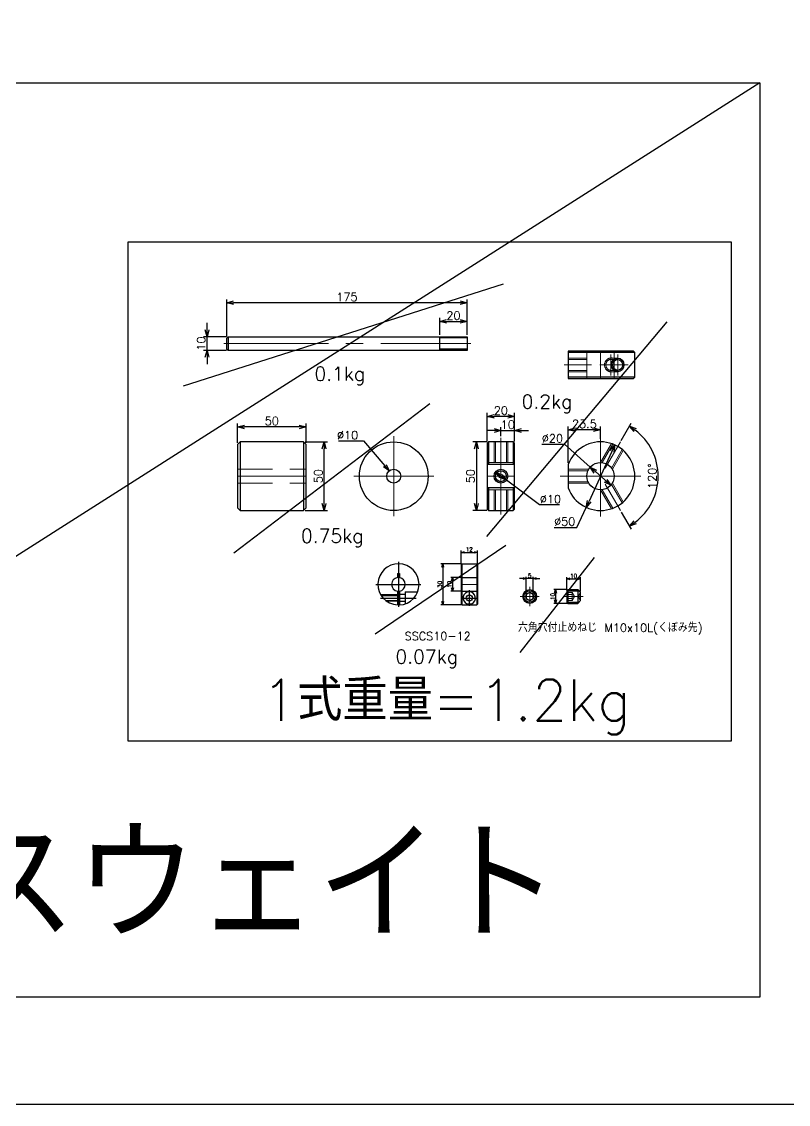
# Model space of a CAD drawing. Header units: millimetres. Extents: x -8731 to 85711, y -14522 to 31379.
# Drawn here: x 28124 to 28682, y -11166 to -10378 of the extents above; entities that cross this region are included whole.
import ezdxf

# ---------------------------------------------------------------- set-up
doc = ezdxf.new("R2010")
doc.units = ezdxf.units.MM
doc.header["$LTSCALE"] = 4
doc.header["$PDMODE"] = 99
doc.header["$PDSIZE"] = 1
doc.linetypes.add('CENTER2', pattern=[28.575, 19.05, -3.175, 3.175, -3.175])
doc.linetypes.add('HIDDEN', pattern=[9.525, 6.35, -3.175])
for name, color, linetype, lineweight in [('04_HIDDEN', 2, 'HIDDEN', 13), ('05_CENTER', 4, 'CENTER2', 13), ('08_DIM', 3, 'Continuous', 13)]:
    doc.layers.add(name, color=color, linetype=linetype, lineweight=lineweight)
doc.layers.add('10_DRAFT', color=8, linetype='Continuous', lineweight=0, plot=False)
doc.styles.add('KSS_TXT', font='txt.shx', dxfattribs={"bigfont": 'extfont2.shx'})
doc.dimstyles.new('KSS_DIM', dxfattribs={"dimscale": 3, "dimtxt": 3, "dimasz": 2.5, "dimexe": 1.25, "dimexo": 0.625, "dimtad": 1, "dimdsep": 46, "dimtxsty": 'KSS_TXT', "dimblk": 'OPEN30', "dimcen": 0, "dimazin": 2, "dimtfac": 0.75, "dimtmove": 0, "dimatfit": 3, "dimldrblk": 'OPEN30', "dimfxl": 1, "dimtolj": 1, "dimarcsym": 0})
doc.dimstyles.new('KSS_DIM$3', dxfattribs={"dimscale": 3, "dimtxt": 3, "dimasz": 2.5, "dimexe": 1.25, "dimexo": 0.625, "dimtad": 1, "dimtih": 1, "dimtoh": 1, "dimdsep": 46, "dimtxsty": 'KSS_TXT', "dimblk": 'OPEN30', "dimcen": 0, "dimazin": 2, "dimtfac": 0.75, "dimtofl": 0, "dimtmove": 0, "dimatfit": 3, "dimldrblk": 'OPEN30', "dimfxl": 1, "dimtolj": 1, "dimarcsym": 0})

# ---------------------------------------------------------------- blocks, each defined once
blk = doc.blocks.new('A$C7F3F1DDD_1')
at = {"color": 0}
for p, q in [((48.5, 9), (0, 9)), ((48.5, -9), (0, -9))]:
    blk.add_line(p, q, dxfattribs=at)
blk.add_lwpolyline([(48.5, -9), (48.5, 9), (47.5, 10), (0, 10), (0, -10), (47.5, -10)], close=True, dxfattribs=at)
for major_axis, ratio in [((0, 5), 0.916536), ((0, 4), 0.906285)]:
    blk.add_ellipse((36, 0), major_axis=major_axis, ratio=ratio)
blk.add_ellipse((31, 0), major_axis=(0, 5), ratio=0.916536, start_param=5.978479, end_param=6.191994)
at = {"layer": '04_HIDDEN'}
for p, q in [((13.5, -10), (13.5, 10)), ((33.5, -10), (33.5, 10)), ((0, 5), (13.5, 5)), ((0, 4), (13.5, 4)), ((36, 5), (31, 5)), ((31, 4), (36, 4)), ((0, -4), (13.5, -4)), ((0, -5), (13.5, -5)), ((31, -4), (36, -4)), ((36, -5), (31, -5))]:
    blk.add_line(p, q, dxfattribs=at)
for major_axis, ratio, start_param, end_param in [((0, 5), 0.916536, 6.283185, 9.424828), ((0, 4), 0.906285, 0, 3.141648)]:
    blk.add_ellipse((31, 0), major_axis=major_axis, ratio=ratio, start_param=start_param, end_param=end_param, dxfattribs=at)
at = {"layer": '05_CENTER'}
for p, q in [((-2.91, 0), (16.94, 0)), ((43.61, 0), (22.9, 0)), ((31, -7.61), (31, 7.61)), ((36, -7.61), (36, 7.61))]:
    blk.add_line(p, q, dxfattribs=at)
at = {"layer": '10_DRAFT'}
blk.add_line((23.5, -10), (23.5, 10), dxfattribs=at)
blk = doc.blocks.new('A$C182018E3_1')
at = {"color": 0}
blk.add_line((-23.5, 8.53), (-23.5, -8.53), dxfattribs=at)
blk.add_circle((0, 0), 10, dxfattribs=at)
blk.add_arc((0, 0), 25, 199.94844, 160.05156, dxfattribs=at)
at = {"layer": '04_HIDDEN'}
for p, q in [((7.92, 23.71), (0, 10)), ((8.87, 23.37), (1.12, 9.94)), ((15.8, 19.37), (8.05, 5.94)), ((16.58, 18.71), (8.66, 5)), ((-23.5, 5), (-8.66, 5)), ((-23.5, 4), (-9.17, 4)), ((-23.5, -4), (-9.17, -4)), ((-23.5, -5), (-8.66, -5)), ((15.8, -19.37), (8.05, -5.94)), ((16.58, -18.71), (8.66, -5)), ((7.92, -23.71), (0, -10)), ((8.87, -23.37), (1.12, -9.94))]:
    blk.add_line(p, q, dxfattribs=at)
at = {"layer": '05_CENTER'}
for p, q in [((0, 29.39), (0, -29.39)), ((3.36, 5.81), (14.44, 25.01)), ((-29.39, 0), (29.39, 0)), ((3.36, -5.81), (14.44, -25.01))]:
    blk.add_line(p, q, dxfattribs=at)
blk = doc.blocks.new('M10Tz_1_1_1')
at = {"color": 0}
for radius in [5, 4]:
    blk.add_circle((0, 0), radius, dxfattribs=at)
at = {"layer": '05_CENTER'}
for p, q in [((0, -8.34), (0, 8.34)), ((8.34, 0), (-8.34, 0))]:
    blk.add_line(p, q, dxfattribs=at)
blk = doc.blocks.new('A$C41CE1F39_1')
at = {"color": 0}
for p, q in [((-9, 25), (-9, 8.53)), ((9, 25), (9, 8.53)), ((-9, -8.53), (-9, -25)), ((9, -8.53), (9, -25))]:
    blk.add_line(p, q, dxfattribs=at)
for p, q in [((10, 8.53), (-10, 8.53)), ((10, -8.53), (-10, -8.53))]:
    blk.add_line(p, q)
blk.add_lwpolyline([(9, 25), (-9, 25), (-10, 24), (-10, -24), (-9, -25), (9, -25), (10, -24), (10, 24)], close=True, dxfattribs=at)
at = {"layer": '04_HIDDEN'}
for p, q in [((-5, 25), (-5, 10)), ((-4, 25), (-4, 10)), ((4, 25), (4, 10)), ((5, 25), (5, 10)), ((10, 10), (-10, 10)), ((10, -10), (-10, -10)), ((-5, -25), (-5, -10)), ((-4, -25), (-4, -10)), ((4, -25), (4, -10)), ((5, -25), (5, -10))]:
    blk.add_line(p, q, dxfattribs=at)
at = {"layer": '05_CENTER'}
for p, q in [((0, 27.91), (0, 6.5)), ((0, -27.91), (0, -6.56))]:
    blk.add_line(p, q, dxfattribs=at)
at = {"layer": '10_DRAFT'}
blk.add_line((10, 0), (-10, 0), dxfattribs=at)
blk.add_blockref('M10Tz_1_1_1', (0, 0))
blk = doc.blocks.new('_Open30')
at = {"color": 0, "linetype": 'ByBlock', "lineweight": -2}
for p, q in [((-1, 0.27), (0, 0)), ((0, 0), (-1, -0.27)), ((0, 0), (-1, 0))]:
    blk.add_line(p, q, dxfattribs=at)
blk = doc.blocks.new('*D979')
at = {"layer": '08_DIM', "color": 0, "lineweight": -2, "transparency": 16777216}
for p, q in [((28472.83, -10679.58), (28472.83, -10672.98)), ((28482.83, -10683.49), (28482.83, -10672.98)), ((28467.83, -10675.48), (28462.83, -10675.48)), ((28472.83, -10675.48), (28482.83, -10675.48)), ((28487.83, -10675.48), (28492.83, -10675.48))]:
    blk.add_line(p, q, dxfattribs=at)
at = {"layer": 'Defpoints', "color": 0, "transparency": 16777216}
for p in [(28472.83, -10680.83), (28482.83, -10675.48), (28482.83, -10684.74)]:
    blk.add_point(p, dxfattribs=at)
at = {"layer": '08_DIM', "color": 0, "lineweight": -2, "transparency": 16777216, "xscale": 5, "yscale": 5, "zscale": 5}
blk.add_blockref('_Open30', (28472.83, -10675.48), dxfattribs=at)
at = {"layer": '08_DIM', "color": 0, "lineweight": -2, "transparency": 16777216, "xscale": 5, "yscale": 5, "zscale": 5, "rotation": 180}
blk.add_blockref('_Open30', (28482.83, -10675.48), dxfattribs=at)
at = {"layer": '08_DIM', "color": 0, "transparency": 16777216, "insert": (28477.83, -10671.23), "char_height": 6, "attachment_point": 5, "style": 'KSS_TXT'}
blk.add_mtext('\\A1;10', dxfattribs=at)
blk = doc.blocks.new('*D980')
at = {"layer": '08_DIM', "color": 0, "lineweight": -2, "transparency": 16777216}
for p, q in [((28462.83, -10683.49), (28462.83, -10662.7)), ((28477.83, -10665.2), (28467.83, -10665.2)), ((28482.83, -10683.49), (28482.83, -10662.7))]:
    blk.add_line(p, q, dxfattribs=at)
at = {"layer": 'Defpoints', "color": 0, "transparency": 16777216}
for p in [(28462.83, -10665.2), (28462.83, -10684.74), (28482.83, -10684.74)]:
    blk.add_point(p, dxfattribs=at)
at = {"layer": '08_DIM', "color": 0, "lineweight": -2, "transparency": 16777216, "xscale": 5, "yscale": 5, "zscale": 5, "rotation": 180}
blk.add_blockref('_Open30', (28462.83, -10665.2), dxfattribs=at)
at = {"layer": '08_DIM', "color": 0, "lineweight": -2, "transparency": 16777216, "xscale": 5, "yscale": 5, "zscale": 5}
blk.add_blockref('_Open30', (28482.83, -10665.2), dxfattribs=at)
at = {"layer": '08_DIM', "color": 0, "transparency": 16777216, "insert": (28472.83, -10660.95), "char_height": 6, "attachment_point": 5, "style": 'KSS_TXT'}
blk.add_mtext('\\A1;20', dxfattribs=at)
blk = doc.blocks.new('*D985')
at = {"layer": '08_DIM', "color": 0, "lineweight": -2, "transparency": 16777216}
for p, q in [((28560.43, -10682.65), (28567.59, -10670.24)), ((28560.43, -10734.83), (28567.59, -10747.23))]:
    blk.add_line(p, q, dxfattribs=at)
blk.add_arc((28545.36, -10708.74), 41.95, 306.83318, 53.16682, dxfattribs=at)
at = {"layer": 'Defpoints', "color": 0, "transparency": 16777216}
for p in [(28559.8, -10683.73), (28550.96, -10699.05), (28550.96, -10718.43), (28584.78, -10723.09), (28559.8, -10733.74)]:
    blk.add_point(p, dxfattribs=at)
at = {"layer": '08_DIM', "color": 0, "lineweight": -2, "transparency": 16777216, "xscale": 5, "yscale": 5, "zscale": 5}
for p, rotation in [((28566.34, -10672.41), 146.5834089706351), ((28566.34, -10745.07), 213.4165910293649)]:
    blk.add_blockref('_Open30', p, dxfattribs=dict(at, rotation=rotation))
at = {"layer": '08_DIM', "color": 0, "transparency": 16777216, "insert": (28583.06, -10708.74), "char_height": 6, "attachment_point": 5, "rotation": 90, "style": 'KSS_TXT'}
blk.add_mtext('\\A1;120%%d', dxfattribs=at)
blk = doc.blocks.new('*D986')
at = {"layer": '08_DIM', "color": 0, "lineweight": -2, "transparency": 16777216}
for p, q in [((28555.81, -10686.03), (28537, -10726.91)), ((28528.19, -10746.06), (28534.91, -10731.45)), ((28511.65, -10746.06), (28528.19, -10746.06))]:
    blk.add_line(p, q, dxfattribs=at)
at = {"layer": 'Defpoints', "color": 0, "transparency": 16777216}
for p in [(28555.81, -10686.03), (28534.91, -10731.45)]:
    blk.add_point(p, dxfattribs=at)
at = {"layer": '08_DIM', "color": 0, "lineweight": -2, "transparency": 16777216, "xscale": 5, "yscale": 5, "zscale": 5}
for p, rotation in [((28555.81, -10686.03), 65.28784700990569), ((28534.91, -10731.45), 245.2878470099057)]:
    blk.add_blockref('_Open30', p, dxfattribs=dict(at, rotation=rotation))
at = {"layer": '08_DIM', "color": 0, "transparency": 16777216, "insert": (28519.29, -10741.8), "char_height": 6, "attachment_point": 5, "style": 'KSS_TXT'}
blk.add_mtext('\\A1;%%C50', dxfattribs=at)
blk = doc.blocks.new('*D987')
at = {"layer": '08_DIM', "color": 0, "lineweight": -2, "transparency": 16777216}
for p, q in [((28502.72, -10685.48), (28519.22, -10685.48)), ((28519.22, -10685.48), (28537.89, -10702.09)), ((28552.83, -10715.38), (28541.63, -10705.42))]:
    blk.add_line(p, q, dxfattribs=at)
at = {"layer": 'Defpoints', "color": 0, "transparency": 16777216}
for p in [(28537.89, -10702.09), (28552.83, -10715.38)]:
    blk.add_point(p, dxfattribs=at)
at = {"layer": '08_DIM', "color": 0, "lineweight": -2, "transparency": 16777216, "xscale": 5, "yscale": 5, "zscale": 5}
for p, rotation in [((28537.89, -10702.09), 138.3461723772473), ((28552.83, -10715.38), 318.3461723772473)]:
    blk.add_blockref('_Open30', p, dxfattribs=dict(at, rotation=rotation))
at = {"layer": '08_DIM', "color": 0, "transparency": 16777216, "insert": (28510.34, -10681.23), "char_height": 6, "attachment_point": 5, "style": 'KSS_TXT'}
blk.add_mtext('\\A1;%%C20', dxfattribs=at)
blk = doc.blocks.new('*D988')
at = {"layer": '08_DIM', "color": 0, "lineweight": -2, "transparency": 16777216}
for p, q in [((28521.86, -10698.96), (28521.86, -10672.45)), ((28545.36, -10681.49), (28545.36, -10672.45)), ((28540.36, -10674.95), (28526.86, -10674.95))]:
    blk.add_line(p, q, dxfattribs=at)
at = {"layer": 'Defpoints', "color": 0, "transparency": 16777216}
for p in [(28521.86, -10674.95), (28545.36, -10682.74), (28521.86, -10700.21)]:
    blk.add_point(p, dxfattribs=at)
at = {"layer": '08_DIM', "color": 0, "lineweight": -2, "transparency": 16777216, "xscale": 5, "yscale": 5, "zscale": 5, "rotation": 180}
blk.add_blockref('_Open30', (28521.86, -10674.95), dxfattribs=at)
at = {"layer": '08_DIM', "color": 0, "lineweight": -2, "transparency": 16777216, "xscale": 5, "yscale": 5, "zscale": 5}
blk.add_blockref('_Open30', (28545.36, -10674.95), dxfattribs=at)
at = {"layer": '08_DIM', "color": 0, "transparency": 16777216, "insert": (28533.61, -10670.69), "char_height": 6, "attachment_point": 5, "style": 'KSS_TXT'}
blk.add_mtext('\\A1;23.5', dxfattribs=at)
blk = doc.blocks.new('*D989')
at = {"layer": '08_DIM', "color": 0, "lineweight": -2, "transparency": 16777216}
for p, q in [((28462.58, -10683.74), (28452.44, -10683.74)), ((28454.94, -10688.74), (28454.94, -10728.74)), ((28462.58, -10733.74), (28452.44, -10733.74))]:
    blk.add_line(p, q, dxfattribs=at)
at = {"layer": 'Defpoints', "color": 0, "transparency": 16777216}
for p in [(28463.83, -10683.74), (28454.94, -10733.74), (28463.83, -10733.74)]:
    blk.add_point(p, dxfattribs=at)
at = {"layer": '08_DIM', "color": 0, "lineweight": -2, "transparency": 16777216, "xscale": 5, "yscale": 5, "zscale": 5}
for p, rotation in [((28454.94, -10683.74), 90), ((28454.94, -10733.74), 270)]:
    blk.add_blockref('_Open30', p, dxfattribs=dict(at, rotation=rotation))
at = {"layer": '08_DIM', "color": 0, "transparency": 16777216, "insert": (28450.69, -10708.74), "char_height": 6, "attachment_point": 5, "rotation": 90, "style": 'KSS_TXT'}
blk.add_mtext('\\A1;50', dxfattribs=at)
blk = doc.blocks.new('MSSU10-12a_1_1_1')
at = {"color": 0}
for p, q in [((-10, 4.19), (-9.19, 5)), ((-10, 4.19), (-10, -4.19)), ((-10, 4.19), (-1.19, 4.19)), ((-9.19, 5), (-2, 5)), ((-9.19, 5), (-9.19, -5)), ((0, 3), (-2, 5)), ((-2, 5), (-2, -5)), ((0, -3), (0, 3)), ((-10, -4.19), (-1.19, -4.19)), ((-10, -4.19), (-9.19, -5)), ((-9.19, -5), (-2, -5)), ((0, -3), (-2, -5))]:
    blk.add_line(p, q, dxfattribs=at)
at = {"layer": '04_HIDDEN', "color": 0}
for p, q in [((-6, 2.89), (-10, 2.89)), ((-10, 1.44), (-6, 1.44)), ((-6, 2.89), (-6, -2.89)), ((-4.33, 0), (-6, 2.89)), ((-4.33, 0), (-6, -2.89)), ((0, 3), (-1.73, 0)), ((0, -3), (-1.73, 0)), ((-10, -1.44), (-6, -1.44)), ((-10, -2.89), (-6, -2.89))]:
    blk.add_line(p, q, dxfattribs=at)
at = {"layer": '05_CENTER', "color": 0}
blk.add_line((2, 0), (-12, 0), dxfattribs=at)
blk = doc.blocks.new('MSSU10-12b_1_1_1')
at = {"color": 0}
for p, q in [((0, 2.89), (-2.5, 1.44)), ((-2.5, 1.44), (-2.5, -1.44)), ((2.5, 1.44), (0, 2.89)), ((2.5, -1.44), (2.5, 1.44)), ((-2.5, -1.44), (0, -2.89)), ((0, -2.89), (2.5, -1.44))]:
    blk.add_line(p, q, dxfattribs=at)
for radius in [5, 4.19, 2.89]:
    blk.add_circle((0, 0), radius, dxfattribs=at)
at = {"layer": '05_CENTER', "color": 0}
for p, q in [((7, 0), (-7, 0)), ((0, -7), (0, 7))]:
    blk.add_line(p, q, dxfattribs=at)
blk = doc.blocks.new('*D3937')
at = {"layer": '08_DIM', "color": 0, "lineweight": -2, "transparency": 16777216}
for p, q in [((28488.78, -10783.3), (28486.28, -10783.3)), ((28491.28, -10794.29), (28491.28, -10782.05)), ((28496.28, -10783.3), (28491.28, -10783.3)), ((28496.28, -10794.29), (28496.28, -10782.05)), ((28498.78, -10783.3), (28501.28, -10783.3))]:
    blk.add_line(p, q, dxfattribs=at)
at = {"layer": 'Defpoints', "color": 0, "transparency": 16777216}
for p in [(28491.28, -10783.3), (28491.28, -10794.91), (28496.28, -10794.91)]:
    blk.add_point(p, dxfattribs=at)
at = {"layer": '08_DIM', "color": 0, "lineweight": -2, "transparency": 16777216, "xscale": 2.5, "yscale": 2.5, "zscale": 2.5}
blk.add_blockref('_Open30', (28491.28, -10783.3), dxfattribs=at)
at = {"layer": '08_DIM', "color": 0, "lineweight": -2, "transparency": 16777216, "xscale": 2.5, "yscale": 2.5, "zscale": 2.5, "rotation": 180}
blk.add_blockref('_Open30', (28496.28, -10783.3), dxfattribs=at)
at = {"layer": '08_DIM', "color": 0, "transparency": 16777216, "insert": (28493.78, -10781.17), "char_height": 3, "attachment_point": 5, "style": 'KSS_TXT'}
blk.add_mtext('\\A1;5', dxfattribs=at)
blk = doc.blocks.new('*D3938')
at = {"layer": '08_DIM', "color": 0, "lineweight": -2, "transparency": 16777216}
for p, q in [((28520.78, -10791.54), (28520.78, -10782.27)), ((28523.28, -10783.52), (28528.28, -10783.52)), ((28530.78, -10792.73), (28530.78, -10782.27))]:
    blk.add_line(p, q, dxfattribs=at)
at = {"layer": 'Defpoints', "color": 0, "transparency": 16777216}
for p in [(28530.78, -10783.52), (28520.78, -10792.17), (28530.78, -10793.36)]:
    blk.add_point(p, dxfattribs=at)
at = {"layer": '08_DIM', "color": 0, "lineweight": -2, "transparency": 16777216, "xscale": 2.5, "yscale": 2.5, "zscale": 2.5, "rotation": 180}
blk.add_blockref('_Open30', (28520.78, -10783.52), dxfattribs=at)
at = {"layer": '08_DIM', "color": 0, "lineweight": -2, "transparency": 16777216, "xscale": 2.5, "yscale": 2.5, "zscale": 2.5}
blk.add_blockref('_Open30', (28530.78, -10783.52), dxfattribs=at)
at = {"layer": '08_DIM', "color": 0, "transparency": 16777216, "insert": (28525.78, -10781.39), "char_height": 3, "attachment_point": 5, "style": 'KSS_TXT'}
blk.add_mtext('\\A1;10', dxfattribs=at)
blk = doc.blocks.new('*D3939')
at = {"layer": '08_DIM', "color": 0, "lineweight": -2, "transparency": 16777216}
for p, q in [((28520.97, -10791.36), (28511.37, -10791.36)), ((28512.62, -10793.86), (28512.62, -10798.86)), ((28520.97, -10801.36), (28511.37, -10801.36))]:
    blk.add_line(p, q, dxfattribs=at)
at = {"layer": 'Defpoints', "color": 0, "transparency": 16777216}
for p in [(28521.6, -10791.36), (28512.62, -10801.36), (28521.6, -10801.36)]:
    blk.add_point(p, dxfattribs=at)
at = {"layer": '08_DIM', "color": 0, "lineweight": -2, "transparency": 16777216, "xscale": 2.5, "yscale": 2.5, "zscale": 2.5}
for p, rotation in [((28512.62, -10791.36), 90), ((28512.62, -10801.36), 270)]:
    blk.add_blockref('_Open30', p, dxfattribs=dict(at, rotation=rotation))
at = {"layer": '08_DIM', "color": 0, "transparency": 16777216, "insert": (28510.49, -10796.36), "char_height": 3, "attachment_point": 5, "rotation": 90, "style": 'KSS_TXT'}
blk.add_mtext('\\A1;10', dxfattribs=at)
blk = doc.blocks.new('*D3942')
at = {"layer": '08_DIM', "color": 0, "lineweight": -2, "transparency": 16777216}
for p, q in [((28468.82, -10705.75), (28472.83, -10708.74)), ((28501, -10729.7), (28476.84, -10711.72)), ((28515.5, -10729.7), (28501, -10729.7))]:
    blk.add_line(p, q, dxfattribs=at)
at = {"layer": 'Defpoints', "color": 0, "transparency": 16777216}
for p in [(28468.82, -10705.75), (28476.84, -10711.72)]:
    blk.add_point(p, dxfattribs=at)
at = {"layer": '08_DIM', "color": 0, "lineweight": -2, "transparency": 16777216, "xscale": 5, "yscale": 5, "zscale": 5}
for p, rotation in [((28468.82, -10705.75), 143.3461396547696), ((28476.84, -10711.72), 323.3461396547696)]:
    blk.add_blockref('_Open30', p, dxfattribs=dict(at, rotation=rotation))
at = {"layer": '08_DIM', "color": 0, "transparency": 16777216, "insert": (28508.88, -10725.45), "char_height": 6, "attachment_point": 5, "style": 'KSS_TXT'}
blk.add_mtext('\\A1;%%C10', dxfattribs=at)
blk = doc.blocks.new('*D3943')
at = {"layer": '08_DIM', "color": 0, "lineweight": -2, "transparency": 16777216}
for p, q in [((28258.88, -10602.18), (28258.88, -10597.18)), ((28273.01, -10607.18), (28256.38, -10607.18)), ((28258.88, -10617.18), (28258.88, -10607.18)), ((28273.01, -10617.18), (28256.38, -10617.18)), ((28258.88, -10622.18), (28258.88, -10627.18))]:
    blk.add_line(p, q, dxfattribs=at)
at = {"layer": 'Defpoints', "color": 0, "transparency": 16777216}
for p in [(28258.88, -10607.18), (28274.26, -10607.18), (28274.26, -10617.18)]:
    blk.add_point(p, dxfattribs=at)
at = {"layer": '08_DIM', "color": 0, "lineweight": -2, "transparency": 16777216, "xscale": 5, "yscale": 5, "zscale": 5}
for p, rotation in [((28258.88, -10607.18), 270), ((28258.88, -10617.18), 90)]:
    blk.add_blockref('_Open30', p, dxfattribs=dict(at, rotation=rotation))
at = {"layer": '08_DIM', "color": 0, "transparency": 16777216, "insert": (28254.63, -10612.18), "char_height": 6, "attachment_point": 5, "rotation": 90, "style": 'KSS_TXT'}
blk.add_mtext('\\A1;10', dxfattribs=at)
blk = doc.blocks.new('*D3944')
at = {"layer": '08_DIM', "color": 0, "lineweight": -2, "transparency": 16777216}
for p, q in [((28354.6, -10683.1), (28372.85, -10683.1)), ((28372.85, -10683.1), (28388.28, -10701.14))]:
    blk.add_line(p, q, dxfattribs=at)
at = {"layer": 'Defpoints', "color": 0, "transparency": 16777216}
for p in [(28391.53, -10704.94), (28398.03, -10712.54)]:
    blk.add_point(p, dxfattribs=at)
at = {"layer": '08_DIM', "color": 0, "lineweight": -2, "transparency": 16777216, "xscale": 5, "yscale": 5, "zscale": 5, "rotation": 310.5444158589103}
blk.add_blockref('_Open30', (28391.53, -10704.94), dxfattribs=at)
at = {"layer": '08_DIM', "color": 0, "transparency": 16777216, "insert": (28361.22, -10678.85), "char_height": 6, "attachment_point": 5, "style": 'KSS_TXT'}
blk.add_mtext('\\A1;%%C10', dxfattribs=at)
blk = doc.blocks.new('*D3945')
at = {"layer": '08_DIM', "color": 0, "lineweight": -2, "transparency": 16777216}
for p, q in [((28281.04, -10684.49), (28281.04, -10670.33)), ((28326.04, -10672.83), (28286.04, -10672.83)), ((28331.04, -10684.49), (28331.04, -10670.33))]:
    blk.add_line(p, q, dxfattribs=at)
at = {"layer": 'Defpoints', "color": 0, "transparency": 16777216}
for p in [(28281.04, -10672.83), (28281.04, -10685.74), (28331.04, -10685.74)]:
    blk.add_point(p, dxfattribs=at)
at = {"layer": '08_DIM', "color": 0, "lineweight": -2, "transparency": 16777216, "xscale": 5, "yscale": 5, "zscale": 5, "rotation": 180}
blk.add_blockref('_Open30', (28281.04, -10672.83), dxfattribs=at)
at = {"layer": '08_DIM', "color": 0, "lineweight": -2, "transparency": 16777216, "xscale": 5, "yscale": 5, "zscale": 5}
blk.add_blockref('_Open30', (28331.04, -10672.83), dxfattribs=at)
at = {"layer": '08_DIM', "color": 0, "transparency": 16777216, "insert": (28306.04, -10668.58), "char_height": 6, "attachment_point": 5, "style": 'KSS_TXT'}
blk.add_mtext('\\A1;50', dxfattribs=at)
blk = doc.blocks.new('*D3946')
at = {"layer": '08_DIM', "color": 0, "lineweight": -2, "transparency": 16777216}
for p, q in [((28330.29, -10683.74), (28346.61, -10683.74)), ((28344.11, -10728.74), (28344.11, -10688.74)), ((28330.29, -10733.74), (28346.61, -10733.74))]:
    blk.add_line(p, q, dxfattribs=at)
at = {"layer": 'Defpoints', "color": 0, "transparency": 16777216}
for p in [(28329.04, -10683.74), (28344.11, -10683.74), (28329.04, -10733.74)]:
    blk.add_point(p, dxfattribs=at)
at = {"layer": '08_DIM', "color": 0, "lineweight": -2, "transparency": 16777216, "xscale": 5, "yscale": 5, "zscale": 5}
for p, rotation in [((28344.11, -10683.74), 90), ((28344.11, -10733.74), 270)]:
    blk.add_blockref('_Open30', p, dxfattribs=dict(at, rotation=rotation))
at = {"layer": '08_DIM', "color": 0, "transparency": 16777216, "insert": (28339.86, -10708.74), "char_height": 6, "attachment_point": 5, "rotation": 90, "style": 'KSS_TXT'}
blk.add_mtext('\\A1;50', dxfattribs=at)
blk = doc.blocks.new('A$C5AB923D3_1_1_1')
at = {"color": 0}
for radius in [25, 5.1]:
    blk.add_circle((0, 0), radius, dxfattribs=at)
at = {"layer": '05_CENTER'}
for p, q in [((0, -29.13), (0, 29.13)), ((29.13, 0), (-29.13, 0))]:
    blk.add_line(p, q, dxfattribs=at)
blk = doc.blocks.new('SCS10-12a_1_1_1')
at = {"color": 0}
for p, q in [((0, 14.5), (0.5, 15)), ((0, 14.5), (0, -14.5)), ((0.5, 15), (0.5, -15)), ((0.5, 15), (11.5, 15)), ((11.5, 15), (11.5, -15)), ((11.5, 15), (12, 14.5)), ((12, 14.5), (12, -14.5)), ((0, -14.5), (0.5, -15)), ((0.5, -15), (11.5, -15)), ((4.24, -14.14), (7.76, -14.14)), ((12, -14.5), (11.5, -15))]:
    blk.add_line(p, q, dxfattribs=at)
at = {"color": 0, "linetype": 'HIDDEN'}
for p, q in [((0.5, 5), (0, 5.5)), ((0.5, 5), (11.5, 5)), ((12, 5.5), (11.5, 5)), ((0, -5.5), (0.5, -5)), ((0.5, -5), (11.5, -5)), ((11.5, -5), (12, -5.5))]:
    blk.add_line(p, q, dxfattribs=at)
at = {"color": 0, "linetype": 'CENTER2'}
for p, q in [((6, -4.31), (6, -15.69)), ((0.31, -10), (11.69, -10))]:
    blk.add_line(p, q, dxfattribs=at)
at = {"color": 0}
blk.add_circle((6, -10), 2.25, dxfattribs=at)
blk.add_arc((6, -10), 4.5, 293.00444, 246.99556, dxfattribs=at)
at = {"layer": '10_DRAFT'}
blk.add_line((0, 0), (12, 0), dxfattribs=at)
blk = doc.blocks.new('SCS10-12b_1_1_1')
at = {"color": 0, "linetype": 'CENTER2'}
for p, q in [((0, 16.38), (0, -16.38)), ((-16.38, 0), (16.38, 0)), ((-12.97, -10), (12.97, -10))]:
    blk.add_line(p, q, dxfattribs=at)
at = {"color": 0}
for p, q in [((-0.75, 8), (-0.75, 4.94)), ((-0.75, 8), (0.75, 8)), ((0.75, 8), (0.75, 4.94)), ((-0.75, -4.94), (-0.75, -14.98)), ((0.75, -4.94), (0.75, -14.98))]:
    blk.add_line(p, q, dxfattribs=at)
at = {"color": 0, "linetype": 'HIDDEN'}
for p, q in [((-12.99, -7.5), (-0.75, -7.5)), ((0.75, -7.25), (5, -7.25)), ((5, -5.5), (5, -14.14)), ((5, -5.5), (14.05, -5.5)), ((-12.69, -8), (-0.75, -8)), ((-9.45, -11.65), (-0.75, -11.65)), ((-9, -12), (-0.75, -12)), ((0.75, -12.25), (5, -12.25))]:
    blk.add_line(p, q, dxfattribs=at)
at = {"color": 0}
for radius, start, end in [(15, 0, 267.13403), (5, 98.62693, 261.37306), (5, 0, 81.37307), (5, 278.62693, 0), (15, 272.86599, 0)]:
    blk.add_arc((0, 0), radius, start, end, dxfattribs=at)
blk = doc.blocks.new('*D3947')
at = {"layer": '08_DIM', "color": 0, "lineweight": -2, "transparency": 16777216}
for p, q in [((28443.79, -10772.39), (28443.79, -10762.94)), ((28446.29, -10764.19), (28453.29, -10764.19)), ((28455.79, -10772.39), (28455.79, -10762.94))]:
    blk.add_line(p, q, dxfattribs=at)
at = {"layer": 'Defpoints', "color": 0, "transparency": 16777216}
for p in [(28455.79, -10764.19), (28443.79, -10773.01), (28455.79, -10773.01)]:
    blk.add_point(p, dxfattribs=at)
at = {"layer": '08_DIM', "color": 0, "lineweight": -2, "transparency": 16777216, "xscale": 2.5, "yscale": 2.5, "zscale": 2.5, "rotation": 180}
blk.add_blockref('_Open30', (28443.79, -10764.19), dxfattribs=at)
at = {"layer": '08_DIM', "color": 0, "lineweight": -2, "transparency": 16777216, "xscale": 2.5, "yscale": 2.5, "zscale": 2.5}
blk.add_blockref('_Open30', (28455.79, -10764.19), dxfattribs=at)
at = {"layer": '08_DIM', "color": 0, "transparency": 16777216, "insert": (28449.79, -10762.07), "char_height": 3, "attachment_point": 5, "style": 'KSS_TXT'}
blk.add_mtext('\\A1;12', dxfattribs=at)
blk = doc.blocks.new('*D3948')
at = {"layer": '08_DIM', "color": 0, "lineweight": -2, "transparency": 16777216}
for p, q in [((28443.67, -10772.51), (28429.19, -10772.51)), ((28430.44, -10775.01), (28430.44, -10800.01)), ((28443.67, -10802.51), (28429.19, -10802.51))]:
    blk.add_line(p, q, dxfattribs=at)
at = {"layer": 'Defpoints', "color": 0, "transparency": 16777216}
for p in [(28444.29, -10772.51), (28430.44, -10802.51), (28444.29, -10802.51)]:
    blk.add_point(p, dxfattribs=at)
at = {"layer": '08_DIM', "color": 0, "lineweight": -2, "transparency": 16777216, "xscale": 2.5, "yscale": 2.5, "zscale": 2.5}
for p, rotation in [((28430.44, -10772.51), 90), ((28430.44, -10802.51), 270)]:
    blk.add_blockref('_Open30', p, dxfattribs=dict(at, rotation=rotation))
at = {"layer": '08_DIM', "color": 0, "transparency": 16777216, "insert": (28428.32, -10787.51), "char_height": 3, "attachment_point": 5, "rotation": 90, "style": 'KSS_TXT'}
blk.add_mtext('\\A1;30', dxfattribs=at)
blk = doc.blocks.new('*D3949')
at = {"layer": '08_DIM', "color": 0, "lineweight": -2, "transparency": 16777216}
for p, q in [((28443.67, -10782.51), (28436.33, -10782.51)), ((28443.67, -10792.51), (28436.33, -10792.51)), ((28437.58, -10785.01), (28437.58, -10790.01))]:
    blk.add_line(p, q, dxfattribs=at)
at = {"layer": 'Defpoints', "color": 0, "transparency": 16777216}
for p in [(28444.29, -10782.51), (28437.58, -10792.51), (28444.29, -10792.51)]:
    blk.add_point(p, dxfattribs=at)
at = {"layer": '08_DIM', "color": 0, "lineweight": -2, "transparency": 16777216, "xscale": 2.5, "yscale": 2.5, "zscale": 2.5}
for p, rotation in [((28437.58, -10782.51), 90), ((28437.58, -10792.51), 270)]:
    blk.add_blockref('_Open30', p, dxfattribs=dict(at, rotation=rotation))
at = {"layer": '08_DIM', "color": 0, "transparency": 16777216, "insert": (28435.46, -10787.51), "char_height": 3, "attachment_point": 5, "rotation": 90, "style": 'KSS_TXT'}
blk.add_mtext('\\A1;10', dxfattribs=at)
blk = doc.blocks.new('*D3950')
at = {"layer": '08_DIM', "color": 0, "lineweight": -2, "transparency": 16777216}
for p, q in [((28428.26, -10605.93), (28428.26, -10593.55)), ((28448.26, -10605.93), (28448.26, -10593.55)), ((28433.26, -10596.05), (28443.26, -10596.05))]:
    blk.add_line(p, q, dxfattribs=at)
at = {"layer": 'Defpoints', "color": 0, "transparency": 16777216}
for p in [(28448.26, -10596.05), (28428.26, -10607.18), (28448.26, -10607.18)]:
    blk.add_point(p, dxfattribs=at)
at = {"layer": '08_DIM', "color": 0, "lineweight": -2, "transparency": 16777216, "xscale": 5, "yscale": 5, "zscale": 5, "rotation": 180}
blk.add_blockref('_Open30', (28428.26, -10596.05), dxfattribs=at)
at = {"layer": '08_DIM', "color": 0, "lineweight": -2, "transparency": 16777216, "xscale": 5, "yscale": 5, "zscale": 5}
blk.add_blockref('_Open30', (28448.26, -10596.05), dxfattribs=at)
at = {"layer": '08_DIM', "color": 0, "transparency": 16777216, "insert": (28438.26, -10591.8), "char_height": 6, "attachment_point": 5, "style": 'KSS_TXT'}
blk.add_mtext('\\A1;20', dxfattribs=at)
blk = doc.blocks.new('*D3951')
at = {"layer": '08_DIM', "color": 0, "lineweight": -2, "transparency": 16777216}
for p, q in [((28273.26, -10606.93), (28273.26, -10579.98)), ((28443.26, -10582.48), (28278.26, -10582.48)), ((28448.26, -10605.93), (28448.26, -10579.98))]:
    blk.add_line(p, q, dxfattribs=at)
at = {"layer": 'Defpoints', "color": 0, "transparency": 16777216}
for p in [(28273.26, -10582.48), (28273.26, -10608.18), (28448.26, -10607.18)]:
    blk.add_point(p, dxfattribs=at)
at = {"layer": '08_DIM', "color": 0, "lineweight": -2, "transparency": 16777216, "xscale": 5, "yscale": 5, "zscale": 5, "rotation": 180}
blk.add_blockref('_Open30', (28273.26, -10582.48), dxfattribs=at)
at = {"layer": '08_DIM', "color": 0, "lineweight": -2, "transparency": 16777216, "xscale": 5, "yscale": 5, "zscale": 5}
blk.add_blockref('_Open30', (28448.26, -10582.48), dxfattribs=at)
at = {"layer": '08_DIM', "color": 0, "transparency": 16777216, "insert": (28360.76, -10578.23), "char_height": 6, "attachment_point": 5, "style": 'KSS_TXT'}
blk.add_mtext('\\A1;175', dxfattribs=at)
blk = doc.blocks.new('A$C20721D5E_1_1_1')
at = {"color": 0}
blk.add_line((-174, 5), (-174, -5), dxfattribs=at)
at = {"color": 0, "linetype": 'HIDDEN'}
for p, q in [((-20, -5), (-20, 5)), ((0, 4.19), (-20, 4.19)), ((0, -4.19), (-20, -4.19))]:
    blk.add_line(p, q, dxfattribs=at)
at = {"color": 0}
blk.add_lwpolyline([(0, -5), (-174, -5), (-175, -4), (-175, 4), (-174, 5), (0, 5)], close=True, dxfattribs=at)
at = {"layer": '05_CENTER'}
blk.add_line((-177.27, 0), (2.62, 0), dxfattribs=at)
blk = doc.blocks.new('A$C21C31411_1_1_1')
at = {"color": 0}
for p, q in [((-48, 25), (-48, -25)), ((-2, 25), (-2, -25))]:
    blk.add_line(p, q, dxfattribs=at)
blk.add_lwpolyline([(-48, -25), (-2, -25), (0, -23), (0, 23), (-2, 25), (-48, 25), (-50, 23), (-50, -23)], close=True, dxfattribs=at)
at = {"layer": '04_HIDDEN'}
for p, q in [((-50, 5.1), (0, 5.1)), ((-50, -5.1), (0, -5.1))]:
    blk.add_line(p, q, dxfattribs=at)
at = {"layer": '10_DRAFT'}
blk.add_line((-50, 0), (0, 0), dxfattribs=at)

msp = doc.modelspace()

# ---------------------------------------------------------------- linework, layer by layer
at = {"color": 2}
for p, q in [((28661.24094, -10422.2678), (27615.45619, -11088.03914)), ((28474.38228, -10568.94354), (28241.38254, -10643.07241)), ((28593.70396, -10596.33894), (28462.28887, -10752.65421))]:
    msp.add_line(p, q, dxfattribs=at)
at = {"color": 3}
for p, q in [((28421.1713, -10655.96435), (28278.46908, -10764.74045)), ((28476.34391, -10759.11891), (28381.404, -10823.72051))]:
    msp.add_line(p, q, dxfattribs=at)
at = {"color": 1}
msp.add_line((28540.69918, -10767.8518), (28486.51813, -10837.04193), dxfattribs=at)
at = {"color": 2}
for points in [[(26332.90747, -9891.48931), (29019.09902, -9891.48931), (29019.09902, -11166.13815), (26332.90747, -11166.13815)], [(27615.45619, -10422.2678), (28661.24094, -10422.2678), (28661.24094, -11088.03914), (27615.45619, -11088.03914)], [(28201.44636, -10538.08548), (28640.53273, -10538.08548), (28640.53273, -10901.70905), (28201.44636, -10901.70905)]]:
    msp.add_lwpolyline(points, close=True, dxfattribs=at)

# ---------------------------------------------------------------- block references
for name, p in [('A$C20721D5E_1_1_1', (28448.25724, -10612.17541)), ('A$C7F3F1DDD_1', (28521.86323, -10627.71867)), ('A$C5AB923D3_1_1_1', (28394.78113, -10708.73861)), ('A$C41CE1F39_1', (28472.83086, -10708.73861)), ('A$C182018E3_1', (28545.36323, -10708.73861)), ('A$C21C31411_1_1_1', (28331.04497, -10708.73861))]:
    msp.add_blockref(name, p)
at = {"color": 4}
for name, p in [('SCS10-12b_1_1_1', (28398.23686, -10787.51089)), ('SCS10-12a_1_1_1', (28443.7923, -10787.51089)), ('MSSU10-12b_1_1_1', (28493.7837, -10796.35684)), ('MSSU10-12a_1_1_1', (28530.7837, -10796.35684))]:
    msp.add_blockref(name, p, dxfattribs=at)

# ---------------------------------------------------------------- texts
at = {"color": 0, "style": 'KSS_TXT'}
for s, p in [('六角穴付止めねじ M10x10L(くぼみ先)', (28485.22058, -10822.11748)), ('SSCS10-12', (28402.75182, -10828.16385))]:
    msp.add_text(s, height=6, dxfattribs=at).set_placement(p)
at = {"layer": '08_DIM', "color": 6, "style": 'KSS_TXT'}
for s, height, p in [('0.1kg', 10, (28337.05989, -10639.18678)), ('0.2kg', 10, (28487.90368, -10659.4187)), ('0.75kg', 10, (28327.26723, -10757.17223)), ('0.07kg', 10, (28396.04632, -10845.17106)), ('1式重量=1.2kg', 30, (28298.70897, -10886.76846))]:
    msp.add_text(s, height=height, dxfattribs=at).set_placement(p)
at = {"layer": '08_DIM', "color": 3, "style": 'KSS_TXT'}
msp.add_text('バランスウェイト', height=80, dxfattribs=at).set_placement((27811.28024, -11045.88001))

# ---------------------------------------------------------------- dimensions: what is measured, and where the dimension line sits
at = {"layer": '08_DIM', "color": 1}
for base, p1, p2, override, picture, middle in [((28273.25724, -10582.48088), (28448.25724, -10607.17541), (28273.25724, -10608.17541), {"dimscale": 2, "dimarcsym": 1}, '*D3951', (28360.75724, -10578.22671)), ((28448.25724, -10596.05161), (28428.25724, -10607.17541), (28448.25724, -10607.17541), {"dimscale": 2, "dimarcsym": 1}, '*D3950', (28438.25724, -10591.80161)), ((28521.86323, -10674.94625), (28545.36323, -10682.73861), (28521.86323, -10700.20925), {"dimscale": 2, "dimarcsym": 1}, '*D988', (28533.61323, -10670.69209)), ((28530.7837, -10783.5165), (28520.7837, -10792.16884), (28530.7837, -10793.35684), {"dimscale": 1}, '*D3938', (28525.7837, -10781.3915))]:
    dim = msp.add_linear_dim(base=base, p1=p1, p2=p2, dimstyle='KSS_DIM', override=override, dxfattribs=at)
    dim.commit()
    dim.dimension.update_dxf_attribs({"geometry": picture, "text_midpoint": middle})
at = {"layer": '08_DIM'}
for base, p1, p2, override, picture, middle in [((28258.88338, -10607.17541), (28274.25724, -10617.17541), (28274.25724, -10607.17541), {"dimscale": 2, "dimarcsym": 1}, '*D3943', (28254.63338, -10612.17541)), ((28344.11303, -10683.73861), (28329.04497, -10733.73861), (28329.04497, -10683.73861), {"dimscale": 2, "dimarcsym": 1}, '*D3946', (28339.85887, -10708.73861)), ((28430.44463, -10802.51089), (28444.2923, -10772.51089), (28444.2923, -10802.51089), {"dimscale": 1}, '*D3948', (28428.31963, -10787.51089)), ((28437.58462, -10792.51089), (28444.2923, -10782.51089), (28444.2923, -10792.51089), {"dimscale": 1}, '*D3949', (28435.45962, -10787.51089))]:
    dim = msp.add_linear_dim(base=base, p1=p1, p2=p2, angle=90, dimstyle='KSS_DIM', override=override, dxfattribs=at)
    dim.commit()
    dim.dimension.update_dxf_attribs({"geometry": picture, "text_midpoint": middle})
for base, p1, p2, override, picture, middle in [((28462.83086, -10665.20055), (28482.83086, -10684.73861), (28462.83086, -10684.73861), {"dimscale": 2, "dimarcsym": 1}, '*D980', (28472.83086, -10660.95055)), ((28281.04497, -10672.8341), (28331.04497, -10685.73861), (28281.04497, -10685.73861), {"dimscale": 2, "dimarcsym": 1}, '*D3945', (28306.04497, -10668.57994)), ((28482.83086, -10675.47556), (28472.83086, -10680.8333), (28482.83086, -10684.73861), {"dimscale": 2, "dimarcsym": 1}, '*D979', (28477.83086, -10671.22556)), ((28455.7923, -10764.19176), (28443.7923, -10773.01089), (28455.7923, -10773.01089), {"dimscale": 1}, '*D3947', (28449.7923, -10762.06676)), ((28491.2837, -10783.29719), (28496.2837, -10794.91346), (28491.2837, -10794.91346), {"dimscale": 1}, '*D3937', (28493.7837, -10781.1701))]:
    dim = msp.add_linear_dim(base=base, p1=p1, p2=p2, dimstyle='KSS_DIM', override=override, dxfattribs=at)
    dim.commit()
    dim.dimension.update_dxf_attribs({"geometry": picture, "text_midpoint": middle})
dim = msp.add_angular_dim_2l(base=(28584.78289, -10723.08619), line1=((28550.95575, -10699.05209), (28559.80057, -10683.73241)), line2=((28550.95575, -10718.42513), (28559.80057, -10733.74481)), dimstyle='KSS_DIM', override={"dimscale": 2, "dimarcsym": 1}, dxfattribs=at)
dim.commit()
dim.dimension.update_dxf_attribs({"geometry": '*D985', "text_midpoint": (28583.06276, -10708.73861)})
for p1, p2, override, picture, middle in [((28398.03132, -10712.53812), (28391.53095, -10704.9391), {"dimscale": 2, "dimpost": '%%C<>', "dimarcsym": 1}, '*D3944', (28361.22217, -10683.09751)), ((28468.81957, -10705.75372), (28476.84214, -10711.72351), {"dimscale": 2, "dimpost": '%%C<>', "dimtix": 1, "dimatfit": 2, "dimarcsym": 1}, '*D3942', (28508.87921, -10729.70311))]:
    dim = msp.add_diameter_dim_2p(p1=p1, p2=p2, dimstyle='KSS_DIM$3', override=override, dxfattribs=at)
    dim.commit()
    dim.dimension.update_dxf_attribs({"geometry": picture, "text_midpoint": middle, "dimtype": 163})
at = {"layer": '08_DIM', "color": 1}
for p1, p2, picture, middle in [((28552.83497, -10715.3849), (28537.89149, -10702.09233), '*D987', (28510.34484, -10685.48347)), ((28555.81473, -10686.02812), (28534.91174, -10731.4491), '*D986', (28519.29387, -10746.0557))]:
    dim = msp.add_diameter_dim_2p(p1=p1, p2=p2, dimstyle='KSS_DIM$3', override={"dimscale": 2, "dimpost": '%%C<>', "dimtix": 1, "dimatfit": 2, "dimarcsym": 1}, dxfattribs=at)
    dim.commit()
    dim.dimension.update_dxf_attribs({"geometry": picture, "text_midpoint": middle, "dimtype": 163})
for base, p1, p2, override, picture, middle in [((28454.94476, -10733.73861), (28463.83086, -10683.73861), (28463.83086, -10733.73861), {"dimscale": 2, "dimarcsym": 1}, '*D989', (28450.69059, -10708.73861)), ((28512.61781, -10801.35684), (28521.5957, -10791.35684), (28521.5957, -10801.35684), {"dimscale": 1}, '*D3939', (28510.49281, -10796.35684))]:
    dim = msp.add_linear_dim(base=base, p1=p1, p2=p2, angle=90, dimstyle='KSS_DIM', override=override, dxfattribs=at)
    dim.commit()
    dim.dimension.update_dxf_attribs({"geometry": picture, "text_midpoint": middle})

doc.saveas('drawing.dxf')
